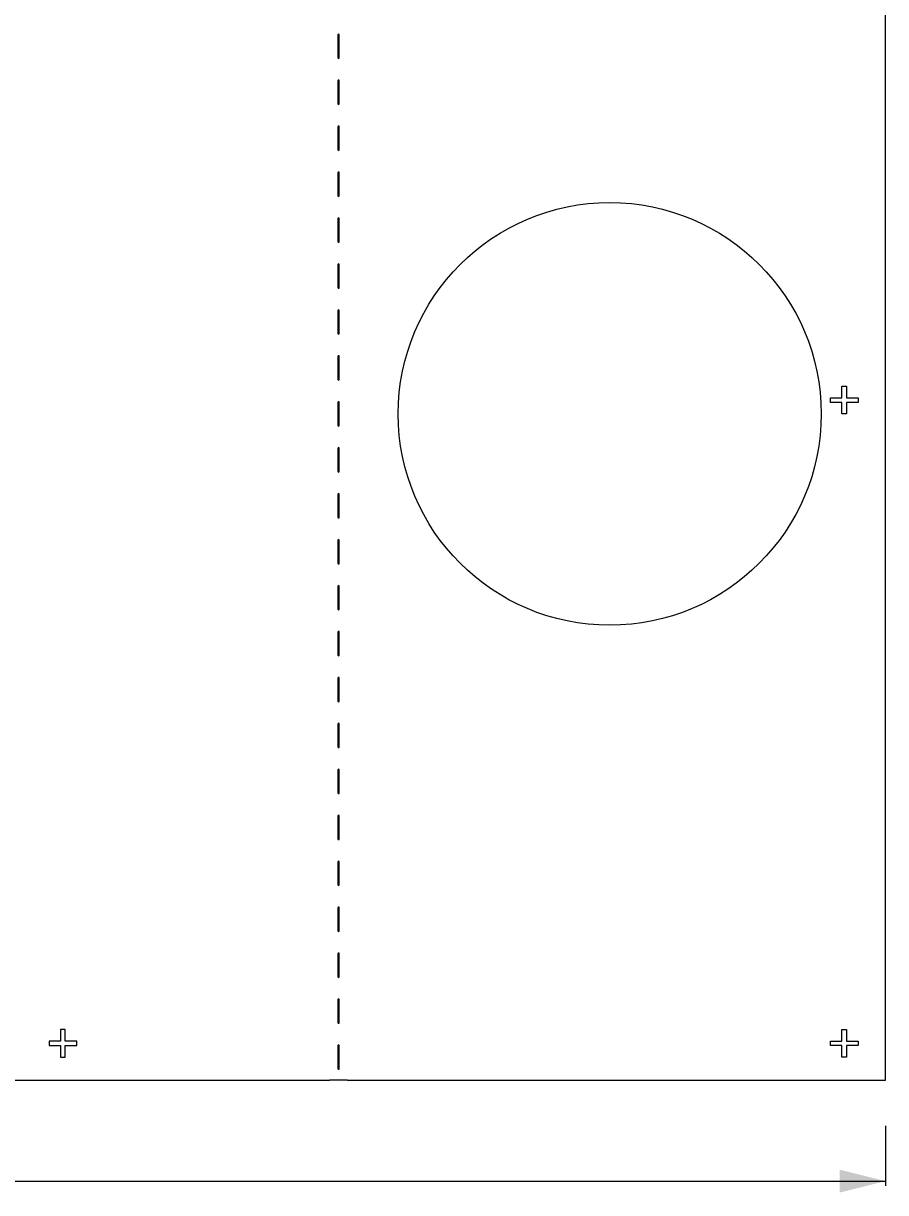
# Model space of a CAD drawing. Header units: millimetres. Extents: x 28 to 615, y 11 to 568.
# Drawn here: x 427.8 to 615.3, y 11.3 to 265.8 of the extents above; entities that cross this region are included whole.
import ezdxf

# ---------------------------------------------------------------- set-up
doc = ezdxf.new("R2010")
doc.units = ezdxf.units.MM
doc.styles.add('SLDTEXTSTYLE0', font='TXT', dxfattribs={"width": 0.605})
doc.dimstyles.new('SLDDIMSTYLE0', dxfattribs={"dimtxt": 12.8415934245, "dimasz": 10, "dimexe": 0, "dimexo": 0.0625, "dimgap": 3.2103983561, "dimtad": 1, "dimdec": 1, "dimrnd": 1e-09, "dimzin": 12, "dimdsep": 46, "dimtxsty": 'SLDTEXTSTYLE0', "dimsah": 1, "dimcen": 0.09, "dimadec": 0, "dimazin": 3, "dimtfac": 1, "dimtdec": 1, "dimtofl": 0, "dimtmove": 0, "dimatfit": 3, "dimfxl": 1, "dimfrac": 2, "dimtolj": 1, "dimtzin": 12, "dimarcsym": 0})

# ---------------------------------------------------------------- blocks, each defined once
blk = doc.blocks.new('_D_1')
at = {"color": 7, "linetype": 'Continuous', "lineweight": 0}
for p, q in [((75.4150593649, 25.8140047823), (75.4150593649, 12.8140047823)), ((615.2690409989, 25.8140047823), (615.2690409989, 12.8140047823)), ((75.4150593649, 13.8140047823), (615.2690409989, 13.8140047823))]:
    blk.add_line(p, q, dxfattribs=at)
for points in [[(75.4150593649, 13.8140047823), (85.4150593649, 11.3140047823), (85.4150593649, 16.3140047823)], [(615.2690409989, 13.8140047823), (605.2690409989, 16.3140047823), (605.2690409989, 11.3140047823)]]:
    blk.add_solid(points, dxfattribs=at)
at = {"color": 7, "linetype": 'Continuous', "lineweight": 0, "insert": (320.2621161236, 30.8672969892, 0.1), "char_height": 13.2291666667, "attachment_point": 1, "style": 'SLDTEXTSTYLE0'}
blk.add_mtext('539.9', dxfattribs=at)

msp = doc.modelspace()

# ---------------------------------------------------------------- linework, layer by layer
at = {"color": 179, "linetype": 'Continuous', "lineweight": 15}
for p, q in [((615.2690409989, 35.8140047823), (615.2690409989, 435.8140047823)), ((496.1555455904, 263.3140047823), (496.1555455904, 258.3140047823)), ((496.4555455904, 258.3140047823), (496.4555455904, 263.3140047823)), ((496.1555455904, 253.3140047823), (496.1555455904, 248.3140047823)), ((496.4555455904, 248.3140047823), (496.4555455904, 253.3140047823)), ((496.1555455904, 243.3140047823), (496.1555455904, 238.3140047823)), ((496.4555455904, 238.3140047823), (496.4555455904, 243.3140047823)), ((496.1555455904, 233.3140047823), (496.1555455904, 228.3140047823)), ((496.4555455904, 228.3140047823), (496.4555455904, 233.3140047823)), ((496.1555455904, 223.3140047823), (496.1555455904, 218.3140047823)), ((496.4555455904, 218.3140047823), (496.4555455904, 223.3140047823)), ((496.1555455904, 213.3140047823), (496.1555455904, 208.3140047823)), ((496.4555455904, 208.3140047823), (496.4555455904, 213.3140047823)), ((496.1555455904, 203.3140047823), (496.1555455904, 198.3140047823)), ((496.4555455904, 198.3140047823), (496.4555455904, 203.3140047823)), ((496.1555455904, 193.3140047823), (496.1555455904, 188.3140047823)), ((496.4555455904, 188.3140047823), (496.4555455904, 193.3140047823)), ((605.7690409989, 186.8140047823), (606.7690409989, 186.8140047823)), ((605.7690409989, 184.3140047823), (605.7690409989, 186.8140047823)), ((606.7690409989, 186.8140047823), (606.7690409989, 184.3140047823)), ((496.1555455904, 183.3140047823), (496.1555455904, 178.3140047823)), ((496.4555455904, 178.3140047823), (496.4555455904, 183.3140047823)), ((603.2690409989, 184.3140047823), (605.7690409989, 184.3140047823)), ((603.2690409989, 183.3140047823), (603.2690409989, 184.3140047823)), ((605.7690409989, 183.3140047823), (603.2690409989, 183.3140047823)), ((605.7690409989, 180.8140047823), (605.7690409989, 183.3140047823)), ((606.7690409989, 184.3140047823), (609.2690409989, 184.3140047823)), ((606.7690409989, 183.3140047823), (606.7690409989, 180.8140047823)), ((609.2690409989, 183.3140047823), (606.7690409989, 183.3140047823)), ((609.2690409989, 184.3140047823), (609.2690409989, 183.3140047823)), ((606.7690409989, 180.8140047823), (605.7690409989, 180.8140047823)), ((496.1555455904, 173.3140047823), (496.1555455904, 168.3140047823)), ((496.4555455904, 168.3140047823), (496.4555455904, 173.3140047823)), ((496.1555455904, 163.3140047823), (496.1555455904, 158.3140047823)), ((496.4555455904, 158.3140047823), (496.4555455904, 163.3140047823)), ((496.1555455904, 153.3140047823), (496.1555455904, 148.3140047823)), ((496.4555455904, 148.3140047823), (496.4555455904, 153.3140047823)), ((496.1555455904, 143.3140047823), (496.1555455904, 138.3140047823)), ((496.4555455904, 138.3140047823), (496.4555455904, 143.3140047823)), ((496.1555455904, 133.3140047823), (496.1555455904, 128.3140047823)), ((496.4555455904, 128.3140047823), (496.4555455904, 133.3140047823)), ((496.1555455904, 123.3140047823), (496.1555455904, 118.3140047823)), ((496.4555455904, 118.3140047823), (496.4555455904, 123.3140047823)), ((496.1555455904, 113.3140047823), (496.1555455904, 108.3140047823)), ((496.4555455904, 108.3140047823), (496.4555455904, 113.3140047823)), ((496.1555455904, 103.3140047823), (496.1555455904, 98.3140047823)), ((496.4555455904, 98.3140047823), (496.4555455904, 103.3140047823)), ((496.1555455904, 93.3140047823), (496.1555455904, 88.3140047823)), ((496.4555455904, 88.3140047823), (496.4555455904, 93.3140047823)), ((496.1555455904, 83.3140047823), (496.1555455904, 78.3140047823)), ((496.4555455904, 78.3140047823), (496.4555455904, 83.3140047823)), ((496.1555455904, 73.3140047823), (496.1555455904, 68.3140047823)), ((496.4555455904, 68.3140047823), (496.4555455904, 73.3140047823)), ((496.1555455904, 63.3140047823), (496.1555455904, 58.3140047823)), ((496.4555455904, 58.3140047823), (496.4555455904, 63.3140047823)), ((496.1555455904, 53.3140047823), (496.1555455904, 48.3140047823)), ((496.4555455904, 48.3140047823), (496.4555455904, 53.3140047823)), ((436.8420501819, 46.8140047823), (435.8420501819, 46.8140047823)), ((435.8420501819, 46.8140047823), (435.8420501819, 44.3140047823)), ((436.8420501819, 44.3140047823), (436.8420501819, 46.8140047823)), ((605.7690409989, 46.8140047823), (606.7690409989, 46.8140047823)), ((605.7690409989, 44.3140047823), (605.7690409989, 46.8140047823)), ((606.7690409989, 46.8140047823), (606.7690409989, 44.3140047823)), ((435.8420501819, 44.3140047823), (433.3420501819, 44.3140047823)), ((433.3420501819, 44.3140047823), (433.3420501819, 43.3140047823)), ((433.3420501819, 43.3140047823), (435.8420501819, 43.3140047823)), ((435.8420501819, 43.3140047823), (435.8420501819, 40.8140047823)), ((439.3420501819, 44.3140047823), (436.8420501819, 44.3140047823)), ((436.8420501819, 40.8140047823), (436.8420501819, 43.3140047823)), ((436.8420501819, 43.3140047823), (439.3420501819, 43.3140047823)), ((439.3420501819, 43.3140047823), (439.3420501819, 44.3140047823)), ((496.1555455904, 43.3140047823), (496.1555455904, 38.3140047823)), ((496.4555455904, 38.3140047823), (496.4555455904, 43.3140047823)), ((603.2690409989, 44.3140047823), (605.7690409989, 44.3140047823)), ((603.2690409989, 43.3140047823), (603.2690409989, 44.3140047823)), ((605.7690409989, 43.3140047823), (603.2690409989, 43.3140047823)), ((605.7690409989, 40.8140047823), (605.7690409989, 43.3140047823)), ((606.7690409989, 44.3140047823), (609.2690409989, 44.3140047823)), ((606.7690409989, 43.3140047823), (606.7690409989, 40.8140047823)), ((609.2690409989, 43.3140047823), (606.7690409989, 43.3140047823)), ((609.2690409989, 44.3140047823), (609.2690409989, 43.3140047823)), ((435.8420501819, 40.8140047823), (436.8420501819, 40.8140047823)), ((606.7690409989, 40.8140047823), (605.7690409989, 40.8140047823)), ((196.3420501819, 35.8140047823), (494.3420501819, 35.8140047823)), ((498.2690409989, 35.8140047823), (494.3420501819, 35.8140047823)), ((498.2690409989, 35.8140047823), (615.2690409989, 35.8140047823))]:
    msp.add_line(p, q, dxfattribs=at)
msp.add_circle((555.2690409989, 180.8140047823), 46, dxfattribs=at)
for centre, radius, start, end in [((496.3055455904, 263.3140047823), 0.1500000000016826, 0, 180), ((496.3055455904, 258.3140047823), 0.1500000000016826, 180, 0), ((496.3055455904, 253.3140047823), 0.1500000000017963, 0, 180), ((496.3055455904, 248.3140047823), 0.1500000000017963, 180, 0), ((496.3055455904, 243.3140047823), 0.1500000000019099, 0, 180), ((496.3055455904, 238.3140047823), 0.1500000000019099, 180, 0), ((496.3055455904, 233.3140047823), 0.1500000000020236, 0, 180), ((496.3055455904, 228.3140047823), 0.1500000000020236, 180, 0), ((496.3055455904, 223.3140047823), 0.1500000000021373, 0, 180), ((496.3055455904, 218.3140047823), 0.1500000000021373, 180, 0), ((496.3055455904, 213.3140047823), 0.150000000002251, 0, 180), ((496.3055455904, 208.3140047823), 0.150000000002251, 180, 0), ((496.3055455904, 203.3140047823), 0.1500000000024215, 0, 180), ((496.3055455904, 198.3140047823), 0.1500000000024215, 180, 0), ((496.3055455904, 193.3140047823), 0.1500000000025352, 0, 180), ((496.3055455904, 188.3140047823), 0.1500000000025352, 180, 0), ((496.3055455904, 183.3140047823), 0.1500000000026489, 0, 180), ((496.3055455904, 178.3140047823), 0.1500000000026489, 180, 0), ((496.3055455904, 173.3140047823), 0.1500000000027626, 0, 180), ((496.3055455904, 168.3140047823), 0.1500000000027626, 180, 0), ((496.3055455904, 163.3140047823), 0.1500000000028763, 0, 180), ((496.3055455904, 158.3140047823), 0.1500000000028763, 180, 0), ((496.3055455904, 153.3140047823), 0.1500000000028763, 0, 180), ((496.3055455904, 148.3140047823), 0.1500000000028763, 180, 0), ((496.3055455904, 143.3140047823), 0.15000000000299, 0, 180), ((496.3055455904, 138.3140047823), 0.15000000000299, 180, 0), ((496.3055455904, 133.3140047823), 0.1500000000031037, 0, 180), ((496.3055455904, 128.3140047823), 0.1500000000031037, 180, 0), ((496.3055455904, 123.3140047823), 0.1500000000032173, 0, 180), ((496.3055455904, 118.3140047823), 0.1500000000032173, 180, 0), ((496.3055455904, 113.3140047823), 0.150000000003331, 0, 180), ((496.3055455904, 108.3140047823), 0.150000000003331, 180, 0), ((496.3055455904, 103.3140047823), 0.1500000000034447, 0, 180), ((496.3055455904, 98.3140047823), 0.1500000000034447, 180, 0), ((496.3055455904, 93.3140047823), 0.1500000000035016, 0, 180), ((496.3055455904, 88.3140047823), 0.1500000000035016, 180, 0), ((496.3055455904, 83.3140047823), 0.1500000000018531, 0, 180), ((496.3055455904, 78.3140047823), 0.1500000000018531, 180, 0), ((496.3055455904, 73.3140047823), 0.1500000000037289, 0, 180), ((496.3055455904, 68.3140047823), 0.1500000000037289, 180, 0), ((496.3055455904, 63.3140047823), 0.1500000000038995, 0, 180), ((496.3055455904, 58.3140047823), 0.1500000000038995, 180, 0), ((496.3055455904, 53.3140047823), 0.1500000000039563, 0, 180), ((496.3055455904, 48.3140047823), 0.1500000000039563, 180, 0), ((496.3055455904, 43.3140047823), 0.1500000000000341, 0, 180), ((496.3055455904, 38.3140047823), 0.1500000000000341, 180, 0)]:
    msp.add_arc(centre, radius, start, end, dxfattribs=at)

# ---------------------------------------------------------------- dimensions: what is measured, and where the dimension line sits
at = {"color": 7, "linetype": 'Continuous', "lineweight": 0}
dim = msp.add_linear_dim(base=(615.2690409989, 13.8140047823), p1=(75.4150593649, 35.8140047823), p2=(615.2690409989, 35.8140047823), dimstyle='SLDDIMSTYLE0', dxfattribs=at)
dim.commit()
dim.dimension.update_dxf_attribs({"geometry": '_D_1', "text_midpoint": (348.1903567209, 13.8140047823), "dimtype": 160})

doc.saveas('drawing.dxf')
